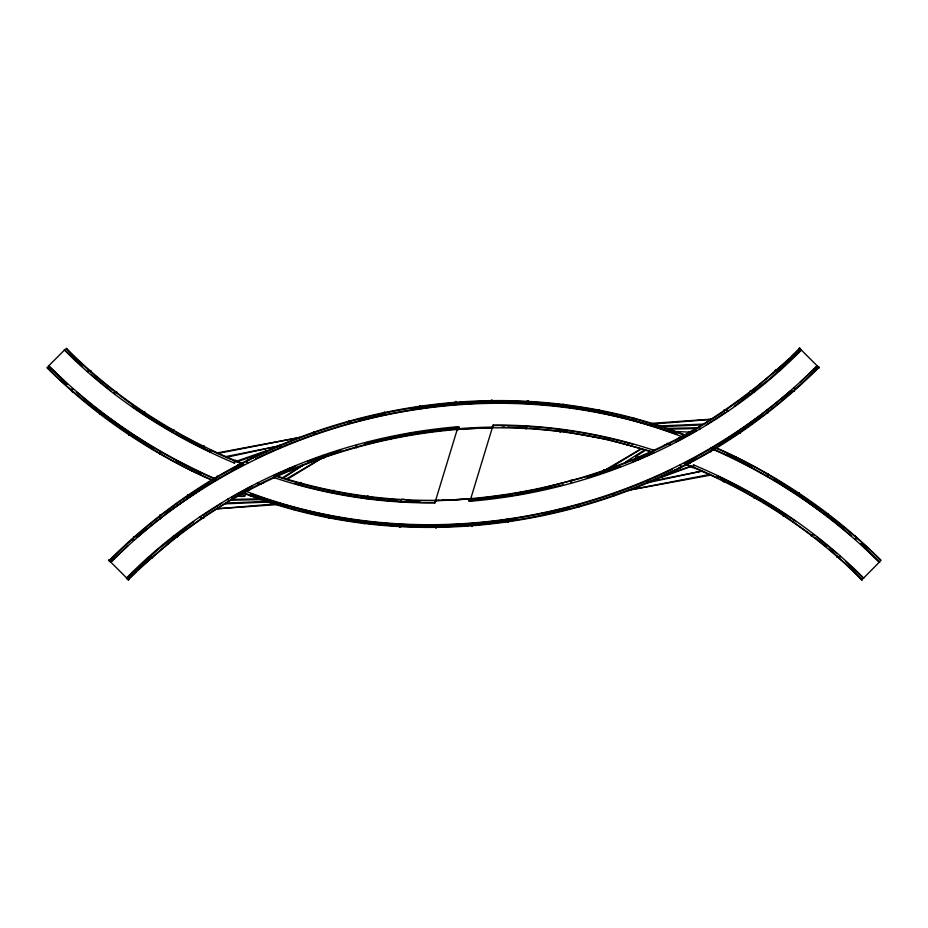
<?xml version="1.0" encoding="UTF-8"?>
<svg xmlns="http://www.w3.org/2000/svg" width="928" height="928" viewBox="0 0 928 928"><rect width="100%" height="100%" fill="white"/><g stroke="black" fill="none" stroke-linecap="round" stroke-linejoin="round"><path stroke-width="1.39" d="M127.449 578.701L126.626 578.782L126.602 577.924C213.95 488.905 335.02 436.833 458.652 426.671C459.72 429.861 457.26 425.685 458.768 427.762M563.389 484.81L516.525 494.937L469.324 500.888C471.099 501.329 467.677 499.334 469.313 501.306C592.969 491.214 714.026 439.072 801.409 350.088L800.69 349.23M275.813 504.066L275.918 504.322M273.296 477.375C325.252 494.786 380.155 503.336 434.954 502.895L434.977 501.77M493 426.277C491.399 424.212 494.775 427.274 493.058 425.128C547.787 424.572 602.539 433.306 654.484 450.463M110.096 561.486C111.546 563.969 109.794 559.851 110.931 562.275C256.163 415.674 489.079 362.164 682.3 436.844M110.966 562.136L110.2 561.417M817.904 366.502L817.127 365.69C671.86 512.291 438.956 565.86 245.7 491.156M275.836 503.881L216.758 508.834L275.906 504.681M711.242 419.41L652.164 424.119M469.243 500.18L469.371 500.772M459.024 429.2L492.35 427.669L470.693 498.881L468.396 498.846M216.862 509.182L216.816 508.59M711.138 418.795L711.138 419.062M242.057 463.548L242.823 463.548M685.931 464.487L685.189 464.487M458.699 426.799L458.699 427.82M48.813 365.852C47.78 365.818 48.546 367.326 48.743 365.713M879.164 562.229C881.136 561.881 878.99 561.312 879.257 562.287M64.438 350.042L65.238 349.23L64.461 350.065C112.601 398.773 171.193 436.508 234.204 462.991C236.536 462.48 232.893 460.984 234.216 462.979M863.62 578.028L862.715 578.736L863.539 577.935C815.341 529.32 756.865 491.388 693.796 465.009C691.511 465.288 694.979 466.912 693.889 465.079M469.324 501.259L469.313 500.238M267.658 501.978L267.624 501.329M660.353 425.998L660.376 426.671M225.376 503.15L225.411 503.823L267.6 502.071M702.635 424.804L694.77 429.154C623.732 469.997 543.077 493.638 461.425 499.345L444.895 500.134M493.104 426.23L493.162 425.14M217.987 452.818L218.115 453.537M710.024 475.159L709.92 474.498M260.269 499.508L260.246 498.87M667.754 428.446L667.766 429.154M225.516 503.823L225.504 503.173L267.566 501.271L267.542 502.002M800.017 348.626C799.426 346.04 798.846 350.355 799.576 348.255C771.04 377.487 735.649 403.692 702.508 424.85L660.434 426.729L660.469 426.022M286.636 478.802L287.088 479.451L320.995 458.664L286.671 478.767L287.088 479.451M606.982 468.93L607.434 469.58L641.341 448.781L607.016 468.895L607.48 469.545M231.42 499.496L231.432 500.204M696.592 428.481L696.58 427.808M299.21 437.204L299.338 437.923M628.801 490.773L628.697 490.112M283.202 478.198L282.773 477.549L302.458 465.485L283.121 478.268L282.75 477.56M644.763 449.848L645.331 450.382L644.844 449.755L625.588 461.993L625.994 462.689L625.681 461.958M800.516 349.346L801.363 350.111M320.566 458.42L320.984 459.105M266.371 450.741L266.672 451.472L266.417 450.718L236.884 461.054L237.22 461.784L266.707 451.46M691.14 466.378L661.629 477.259L661.374 476.505L690.884 466.204M127.983 579.374C128.574 581.96 129.154 577.645 128.424 579.745C159.767 548.518 195.031 521.2 233.23 498.846C357.848 427.541 512.639 406.36 649.925 451.623M817.023 365.771L817.8 366.583M160.521 518.624L159.639 517.87L160.428 518.706M188.848 495.274L187.897 494.589L188.72 495.378L219.716 475.762C359.043 395.664 534.458 376.501 685.142 435.615M739.152 432.726L740.103 433.411L739.28 432.622L708.284 452.238C568.957 532.336 393.542 551.499 242.858 492.385M863.353 578.33L879.477 561.997L860.314 543.646M236.86 461.077L236.918 461.68M277.924 476.145L278.586 476.458L277.936 476.679M650.052 451.878L649.426 451.507L650.064 451.321M64.74 349.798L48.523 366.003L67.686 384.354M110.444 559.909C134.189 536.338 160.08 514.947 187.688 496.062M128.922 578.48L136.114 571.486M799.078 349.52L791.886 356.514M817.556 368.091C793.811 391.662 767.92 413.053 740.312 431.938M127.124 578.446L149.884 557.055M800.876 349.554L778.116 370.945M110.641 561.974L127.948 545.618M800.052 382.382L817.359 366.026M138.84 568.887L176.053 536.999M789.16 359.113L751.947 391.001M226.293 456.518L226.444 457.272L277.82 446.217L226.374 456.483L226.56 457.249M277.472 445.892L277.623 446.646M650.261 481.377L650.412 482.131L701.8 471.122L650.342 481.342L650.528 482.108M701.44 470.751L701.591 471.505M126.637 577.889C128.969 579.049 125.616 576.914 127.345 578.77M136.81 537.208L146.636 528.914M137.089 537.486C169.685 509.275 205.332 484.474 243.646 464.65M790.911 390.514C758.315 418.725 722.668 443.526 684.354 463.35M781.364 399.086L791.19 390.792M203.441 516.989L203.916 518.033L203.487 516.954L232.951 498.371C263.413 480.692 295.823 466.482 329.196 455.3M724.559 411.011L724.026 409.99L723.817 410.837L724.559 411.011L695.049 429.629C664.587 447.308 632.177 461.518 598.804 472.7M640.912 448.549L641.329 449.233M179.034 534.679L202.455 517.696M748.966 393.321L725.545 410.304M302.006 465.311L302.377 466.018M193.72 521.768L158.108 549.411L126.892 578.225L109.121 560.442C142.123 527.58 179.243 498.823 219.449 475.287C358.904 395.119 534.505 375.933 685.328 435.104M734.28 406.232L769.892 378.589L801.108 349.775L818.879 367.558C785.877 400.42 748.757 429.177 708.551 452.713C569.096 532.881 393.495 552.067 242.672 492.896M166.669 512.894L209.032 483.894M740.44 430.093L761.262 415.083M761.331 415.106L740.532 430.105L718.968 444.106M202.954 515.342L221.85 503.115M725.046 412.658L706.15 424.885M661.351 476.516L661.652 477.247M690.803 466.216L691.082 466.958M187.468 497.895L208.928 483.894M635.622 456.564L645.25 450.44M231.64 497.246L252.149 485.982M696.36 430.754L675.851 442.018M245.073 496.178C237.29 497.71 237.208 493.255 245.085 495.378M688.959 432.088L688.947 432.889L688.959 432.088L676.883 431.555L676.895 432.355L676.825 431.566M231.571 470.658L243.496 464.371M684.504 463.629L696.429 457.342M255.768 458.606C377.847 400.27 521.768 384.842 651.595 425.848M672.232 469.394C542.126 531.941 386.941 544.388 250.85 493.615M273.632 475.507L295.823 465.937M654.368 452.493L632.177 462.063M472.027 525.352L472.027 526.501L472.19 525.352M307.087 461.529L341.411 449.767M620.913 466.471L586.589 478.233M330.554 454.871L344.021 450.602M583.979 477.398L597.446 473.129M345.39 450.208C392.927 435.916 443.549 427.727 492.606 427.112M582.61 477.792L538.565 489.102L507.79 494.786L476.876 498.661L435.336 500.876L435.94 501.097L436.554 500.343L435.916 499.751L435.916 500.888M364.611 443.19L411.475 433.063L458.757 427.158M358.556 420.709L385.398 414.387M542.602 513.613L569.444 507.291M434.884 501.723L434.884 502.872M388.055 437.923L411.522 433.376M516.478 494.624L539.945 490.077M239.064 495.912L239.111 495.111M411.939 409.41L439.037 405.652M488.963 522.348L516.061 518.59M438.793 405.687L465.96 403.262M462.04 524.738L489.207 522.313M458.455 429.2C455.52 428.365 460.149 430.812 457.284 429.339L435.65 500.331L436.81 500.308M652.094 423.319L711.15 419.166M466.656 498.974L467.236 498.939M464.905 499.102L465.485 499.067M463.745 499.183L462.585 499.264M461.425 499.345C399.574 503.394 337.061 495.32 278.075 476.377M660.4 425.929L702.531 424.119M465.427 403.03L482.421 402.404M485.251 402.3L492.339 402.044M465.705 403.309L492.884 402.276M462.295 524.691L435.116 525.724L408.25 525.306M435.661 525.956L442.749 525.7M445.579 525.596L462.573 524.97M443.155 500.18L441.995 500.204M667.835 428.4L696.487 427.75C697.357 429.919 696.603 425.743 696.406 428.481M696.499 428.55L667.847 429.2L667.928 428.469M260.165 499.6L231.513 500.25C232.928 499.902 229.402 500.714 231.49 499.438L260.153 498.8L260.084 499.554M439.118 500.273L437.958 500.296M502.118 427.135L504.844 427.17M507.57 427.205L526.559 427.947L526.13 429.014L525.619 428.26L526.454 427.947M420.43 500.795C412.31 502.651 400.583 497.164 401.546 500.053M492.617 402.323L519.75 402.694L546.546 404.515M421.266 525.457L435.383 525.677M493.058 425.546C540.2 425.047 587.308 431.624 632.71 444.222M434.942 502.454C387.8 502.953 340.692 496.376 295.29 483.778M529.273 428.11L564.259 431.59M398.727 499.89L387.927 499.078M519.181 402.462L544.55 404.19M519.46 402.74L544.829 404.457M408.54 525.26L381.454 523.485L354.821 520.26M383.45 523.81L408.819 525.538M383.589 499.983L396.569 500.958M385.224 498.87C348.789 495.506 312.759 488.024 277.913 476.899M546.267 404.237L572.912 407.462M545.966 404.283L573.179 407.74M546.232 404.562L572.854 407.775L599.627 412.334M381.768 523.438C337.212 519.03 293.236 509.112 251.117 493.893M355.088 520.538L382.034 523.717M565.593 431.787L606.808 439.292L650.087 451.101M572.588 407.496L599.001 412.09L625.797 418.273M355.412 520.504L328.373 515.666L302.203 509.727M457.62 429.235L458.2 429.386L457.55 429.212M435.719 500.262L436.299 500.412L435.65 500.238M599.279 412.368L625.437 418.308L651.688 425.534M302.841 509.971L328.999 515.91M458.014 428.55L458.212 428.666M469.986 499.45L469.777 499.38M276.312 502.466L289.223 506.259M651.038 425.291L676.605 433.828M651.317 425.569L677.15 434.385M251.395 494.172L276.962 502.709M203.963 447.099L204.45 446.055L203.661 446.275L203.963 447.099L199.068 444.605M687.544 464.661L695.188 467.793M686.07 464.638C751.448 490.866 812.035 529.679 861.718 579.745L861.265 579.362L862.135 580.174L850.489 568.075L829.191 549.121M241.93 463.362C176.552 437.134 115.965 398.321 66.282 348.255C78.103 363.625 130.152 405.582 153.723 418.934M232.812 460.207L240.456 463.339M716.126 447.748C777.27 474.95 833.831 512.894 881.02 560.442C842.74 522.07 772.479 470.89 714.572 447.667M696.464 468.315L717.808 477.943M220.191 454.708L231.536 459.685M213.428 480.333C155.985 457.446 84.529 405.35 46.98 367.558C94.169 415.106 150.73 453.05 211.874 480.252M712.797 448.816L727.158 455.196M712.623 449.21C774.486 476.168 831.453 514.518 879.187 562.275M215.377 478.79C153.514 451.832 96.547 413.482 48.813 365.725M215.203 479.184C177.109 462.689 141.079 441.577 107.59 417.066M210.192 450.057L218.938 454.128M720.29 479.126L739.929 489.091M726.334 454.372L750.59 466.564M726.612 454.65L751.564 467.109M726.891 454.917L751.413 467.387L775.112 480.762M717.39 475.971C744.813 489.137 771.249 504.333 796.201 521.733M717.263 476.261L740.474 487.931M187.526 440.069L210.737 451.739M210.61 452.029C183.187 438.863 156.751 423.667 131.799 406.267M176.865 460.891L201.388 473.35M176.436 460.891L201.666 473.628M188.071 438.909L197.826 444.002M741.147 489.729L761.459 501.201M176.03 432.309L186.853 438.271M166.541 426.799L172.469 430.244M762.642 501.897L773.14 508.324M154.86 419.676L165.358 426.103M763.176 500.726L785.239 514.634M142.761 413.366L164.824 427.274M774.567 480.205L797.593 494.728M774.845 480.484L798.138 495.274L820.41 510.934M130.129 433.005L153.433 447.795M774.277 509.066L783.452 514.982C785.332 516.641 781.399 516.154 783.499 515.04L812.128 535.444M797.314 494.45L830.606 518.59M130.686 433.55L97.672 409.689M97.394 409.41L108.147 417.623M814.297 537.092L826.048 546.499M817.104 537.231L836.952 553.598M110.896 390.769L91.048 374.402M830.525 518.056L841 526.501M830.804 518.334L841.835 527.324M830.05 518.033L851.568 535.955M831.152 519.135L841.626 527.58M86.374 400.42L97.95 409.967M86.165 400.676L96.64 409.109M86.722 401.221L97.475 409.944M76.432 392.045L86.652 400.699M860.813 543.692L879.721 561.742M48.279 366.258L66.364 383.484M48.836 366.804L67.187 384.308M846.092 561.753L863.237 578.214M64.763 349.786L81.908 366.247M470.705 498.614L469.545 498.742M243.391 493.313L244.157 493.418L243.403 493.232M248.449 490.112L249.226 490.216L248.449 490.112M678.762 437.819L679.54 437.935L678.774 437.784M683.832 434.617L684.609 434.722L683.843 434.582M142.1 413.447L143.248 413.61L142.123 413.343M144.002 412.334C145.568 414.248 144.919 410.28 144.002 412.334M171.68 431.764C173.165 433.712 172.701 429.768 171.68 431.764M173.211 430.36C174.661 432.286 174.348 428.423 173.223 430.302M753.617 497.536C755.009 499.484 754.858 495.552 753.629 497.489M755.148 496.132C756.645 498.092 756.123 494.16 755.148 496.132M784.752 514.437C785.97 516.444 786.19 512.488 784.752 514.39M113.842 393.228C115.072 395.235 115.176 391.28 113.842 393.182M116.22 392.532C117.624 394.516 117.253 390.502 116.22 392.532M810.654 535.363C811.977 537.347 811.814 533.38 810.666 535.305M813.032 534.656L814.158 534.818L813.056 534.551M262.833 482.734L263.587 482.943L262.844 482.664M664.402 445.127L665.156 445.336L664.413 445.092M87.383 371.409L88.485 371.571L87.406 371.293M90.109 371.107C91.396 373.079 91.338 369.112 90.109 371.061M836.778 556.788C837.949 558.795 838.17 554.828 836.789 556.73M839.504 556.487C840.977 558.412 840.374 554.48 839.504 556.487M148.41 557.519C149.71 559.491 149.454 555.536 148.422 557.473M151.658 557.403C152.969 559.352 152.644 555.478 151.67 557.345M775.263 370.492C776.562 372.418 776.411 368.532 775.274 370.434M778.511 370.376L779.578 370.527L778.534 370.26M218.3 453.316L299.5 437.517L218.057 452.771L218.3 453.316M628.488 490.262L709.943 475.229L709.746 474.475L628.488 490.193M65.459 349.682L64.461 350.065L65.447 349.74M173.571 536.535C174.963 538.449 174.464 534.528 173.582 536.477M176.796 536.616C178.176 538.553 177.735 534.505 176.796 536.616M202.327 448.062L203.487 448.259L202.339 448.015M234.97 460.706C236.222 462.759 236.304 458.71 234.97 460.706M273.841 477.526L274.642 477.63L273.864 477.444M298.886 484.694C300.324 486.69 299.964 482.688 298.886 484.694M300.046 482.966C301.507 484.938 301.136 481.029 300.046 482.966M322.086 456.008C323.559 457.864 323.234 454.001 322.097 455.961M323.048 457.724C324.371 459.673 324.29 455.683 323.048 457.724M332.201 492.571L333.361 492.768L332.212 492.513M333.442 490.808C334.95 492.756 334.405 488.847 333.442 490.808M348.684 421.231L349.856 421.312L348.696 421.184M349.392 423.168L350.564 423.296L349.404 423.064M355.621 445.568L356.804 445.66L355.621 445.521M355.969 447.482L357.152 447.574L355.981 447.424M365.968 498.15C367.256 500.192 367.256 496.225 365.968 498.15M367.21 496.329C368.555 498.336 368.416 494.404 367.21 496.329M383.902 412.6C385.398 414.48 384.981 410.559 383.902 412.6M384.842 414.514C386.408 416.324 385.874 412.519 384.842 414.514M400.061 501.387C401.534 503.312 401.209 499.461 400.061 501.387M419.502 406.174L420.674 406.244L419.502 406.128M420.57 408.111C422.066 409.99 421.509 406.035 420.57 408.111M434.524 525.538L435.696 525.654L434.548 525.422M435.545 527.591C437.053 529.436 436.612 525.561 435.545 527.591M455.323 402.044C456.959 403.819 456.251 400.026 455.323 402.044M456.414 404.04L457.585 404.144L456.437 403.924M470.415 523.902L471.586 523.96L470.415 523.856M491.283 400.351L492.455 400.409L491.295 400.293M492.304 402.404L493.476 402.462L492.304 402.346M491.446 427.611L492.606 427.808L491.446 427.553M506.259 519.831C507.616 521.71 507.558 517.836 506.259 519.831M507.326 521.756L508.498 521.872L507.349 521.652M526.768 426.474L527.928 426.671L526.779 426.416M541.987 513.416C543.286 515.376 543.182 511.421 541.987 513.416M542.926 515.33L544.098 515.4L542.926 515.272M559.619 431.532C561.011 433.527 560.779 429.548 559.619 431.532M560.86 429.699L562.02 429.896L560.883 429.594M570.848 480.426L572.019 480.576L570.871 480.321M571.196 482.34L572.379 482.479L571.219 482.235M577.436 504.751L578.608 504.832L577.436 504.704M578.144 506.688L579.304 506.816L578.156 506.584M593.398 437.053L594.558 437.25L593.398 436.995M594.628 435.29L595.788 435.487L594.639 435.232M603.78 470.194C605.149 472.132 604.917 468.176 603.78 470.194M604.743 471.923C606.239 473.802 605.798 469.881 604.743 471.923M626.783 444.895L627.943 445.092L626.794 444.837M627.954 443.166L629.114 443.364L627.966 443.062M653.358 450.405L654.147 450.509L653.37 450.324M691.859 467.155C693.344 469.127 692.833 465.23 691.859 467.155M723.237 481.365C724.571 483.36 724.524 479.451 723.237 481.365M724.501 479.788L725.661 479.985L724.513 479.741M750.126 391.268L751.193 391.43L750.137 391.164M753.35 391.361C754.638 393.321 754.406 389.366 753.362 391.303M862.553 578.26L863.504 577.889L862.553 578.202M72.059 391.616L73.242 391.72L72.059 391.616M72.117 388.902L73.3 389.006L72.117 388.855M99.551 414.166L100.723 414.329L99.574 414.062M99.702 411.696L100.874 411.858L99.725 411.591M128.818 435L129.99 435.174L128.818 434.942M129.178 432.796L130.361 432.912L129.178 432.796M159.57 453.966L160.753 454.094L159.57 453.966M160.057 451.913L161.24 452.04L160.057 451.913M191.551 470.972L192.722 471.146L191.562 470.914M192.061 468.965L193.244 469.139L192.084 468.86M246.987 462.399L248.159 462.585L246.987 462.353M247.614 459.72L248.785 459.905L247.637 459.615M258.471 498.765L259.654 498.881L258.471 498.765M258.692 496.7L259.875 496.816L258.692 496.7M280.105 447.145L281.288 447.25L280.105 447.145M280.198 444.86L281.381 444.964L280.21 444.814M292.993 507.245L294.164 507.396L293.004 507.14M293.074 509.379L294.257 509.484L293.086 509.321M314.024 432.007L315.195 432.146L314.047 431.903M314.383 434.06L315.555 434.2L314.406 433.944M327.816 515.469L328.999 515.55L327.828 515.411M328.222 517.638L329.405 517.72L328.234 517.58M363.103 521.292L364.275 521.374L363.103 521.246M363.776 523.462L364.959 523.531L363.788 523.404M389.424 439.269L390.607 439.431L389.447 439.164M389.563 437.262L390.746 437.366L389.563 437.262M398.715 524.656L399.875 524.784L398.727 524.552M399.597 526.779L400.768 526.849L399.597 526.733M423.249 433.156L424.421 433.33L423.261 433.051M423.76 431.114L424.943 431.288L423.771 431.056M503.057 496.77L504.229 496.944L503.057 496.712M503.579 494.717L504.751 494.844L503.579 494.717M527.232 401.151C528.577 403.03 528.612 399.098 527.232 401.151M528.113 403.274L529.285 403.344L528.125 403.216M537.254 490.634L538.437 490.738L537.254 490.634M537.393 488.615L538.576 488.731L537.393 488.615M563.041 404.469L564.212 404.596L563.064 404.364M563.725 406.626L564.897 406.754L563.737 406.522M598.595 410.28L599.766 410.42L598.618 410.176M599.001 412.45L600.172 412.589L599.024 412.345M612.434 493.858L613.617 493.94L612.445 493.8M612.793 495.912L613.976 495.993L612.805 495.854M633.743 418.516L634.914 418.679L633.766 418.412M633.824 420.651L635.007 420.755L633.836 420.604M646.619 483.036L647.802 483.14L646.619 482.978M646.712 480.75L647.883 480.901L646.735 480.634M668.125 431.184L669.308 431.3L668.125 431.184M668.346 429.119L669.529 429.281L668.369 429.014M679.203 468.153L680.386 468.28L679.203 468.153M679.841 465.462L681.013 465.647L679.841 465.415M734.756 458.908L735.927 459.082L734.756 458.861M735.266 456.901L736.438 457.086L735.278 456.854M766.76 475.96L767.943 476.087L766.76 475.96M767.247 473.906L768.43 474.08L767.259 473.86M797.639 495.088L798.822 495.25L797.662 494.984M797.999 492.884L799.182 493L797.999 492.884M827.115 516.2L828.298 516.304L827.126 516.142M827.266 513.729L828.449 513.834L827.277 513.671M854.7 538.994L855.883 539.098L854.7 538.994M854.758 536.28L855.929 536.442L854.781 536.175M133.18 540.119L134.363 540.247L133.191 540.073M133.562 536.929L134.746 537.045L133.574 536.871M160.022 515.04L161.194 515.226L160.034 514.994M187.062 497.965L188.233 498.162L187.085 497.86M215.876 479.498L217.048 479.695L215.888 479.44M216.816 476.412L217.976 476.621L216.816 476.412M710.013 451.437L711.184 451.634L710.036 451.333M710.952 448.352L712.112 448.56L710.952 448.305M739.755 429.896L740.938 430.035L739.755 429.896M766.795 412.821L767.966 413.006L766.806 412.774M767.352 409.666L768.523 409.84L767.375 409.561M793.254 390.955L794.426 391.129L793.278 390.85M793.637 387.753L794.809 387.927L793.66 387.66M237.754 464.905L238.496 465.021L237.765 464.835M250.804 496.004L251.442 496.12L250.804 496.004M689.504 463.026L690.246 463.13L689.516 462.944M199.984 517.151C201.109 519.204 201.237 515.098 199.984 517.151M726.937 410.744C728.016 412.798 728.248 408.761 726.937 410.744M289.617 470.554L290.348 470.774L289.64 470.484M637.64 457.307L638.36 457.516L637.64 457.272M227.557 499.461C228.845 501.445 228.566 497.42 227.557 499.461M699.364 428.434C700.559 430.453 700.454 426.381 699.364 428.434M252.172 457.574L252.915 457.794L252.172 457.574M675.074 470.276L675.816 470.496L675.085 470.241M108.541 560.396C109.98 562.322 109.608 558.354 108.541 560.396M818.299 367.5C819.679 369.437 819.505 365.47 818.299 367.5M257.416 483.14C258.657 485.089 258.738 481.156 257.427 483.094M259.991 484.068L261.093 484.219L260.014 483.952M666.896 443.828C668.137 445.823 668.056 441.867 666.907 443.781M669.471 444.744C670.805 446.681 670.561 442.679 669.482 444.698M289.234 468.536L290.371 468.698L289.258 468.431M290.928 469.939C292.25 471.865 292.192 468.002 290.94 469.881M635.924 457.956L637.06 458.119L635.947 457.852M637.617 459.36C638.777 461.344 639.044 457.481 637.629 459.302M492.42 426.254L493.035 426.474L492.478 426.265M434.988 501.526L435.603 501.746L435.046 501.549"/></g></svg>
